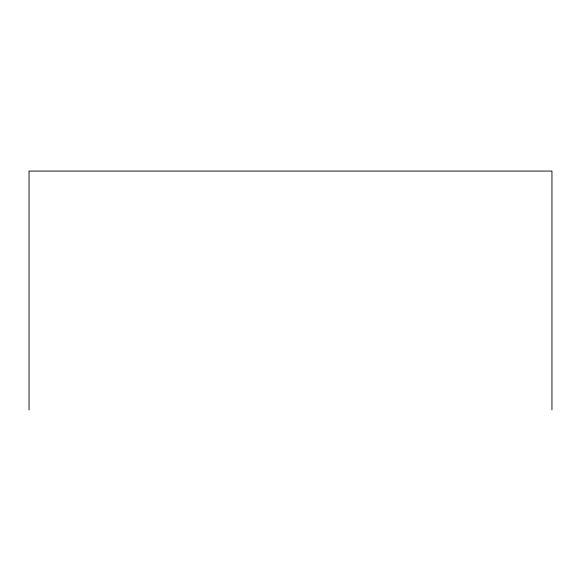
<?xml version="1.0" encoding="UTF-8"?>
<svg xmlns="http://www.w3.org/2000/svg" width="581" height="581" viewBox="0 0 581 581"><rect width="100%" height="100%" fill="white"/><g stroke="black" fill="none" stroke-linecap="round" stroke-linejoin="round"><path stroke-width="0.87" d="M551.95 409.925L551.95 171.075L29.05 171.075L29.05 409.925"/></g></svg>
